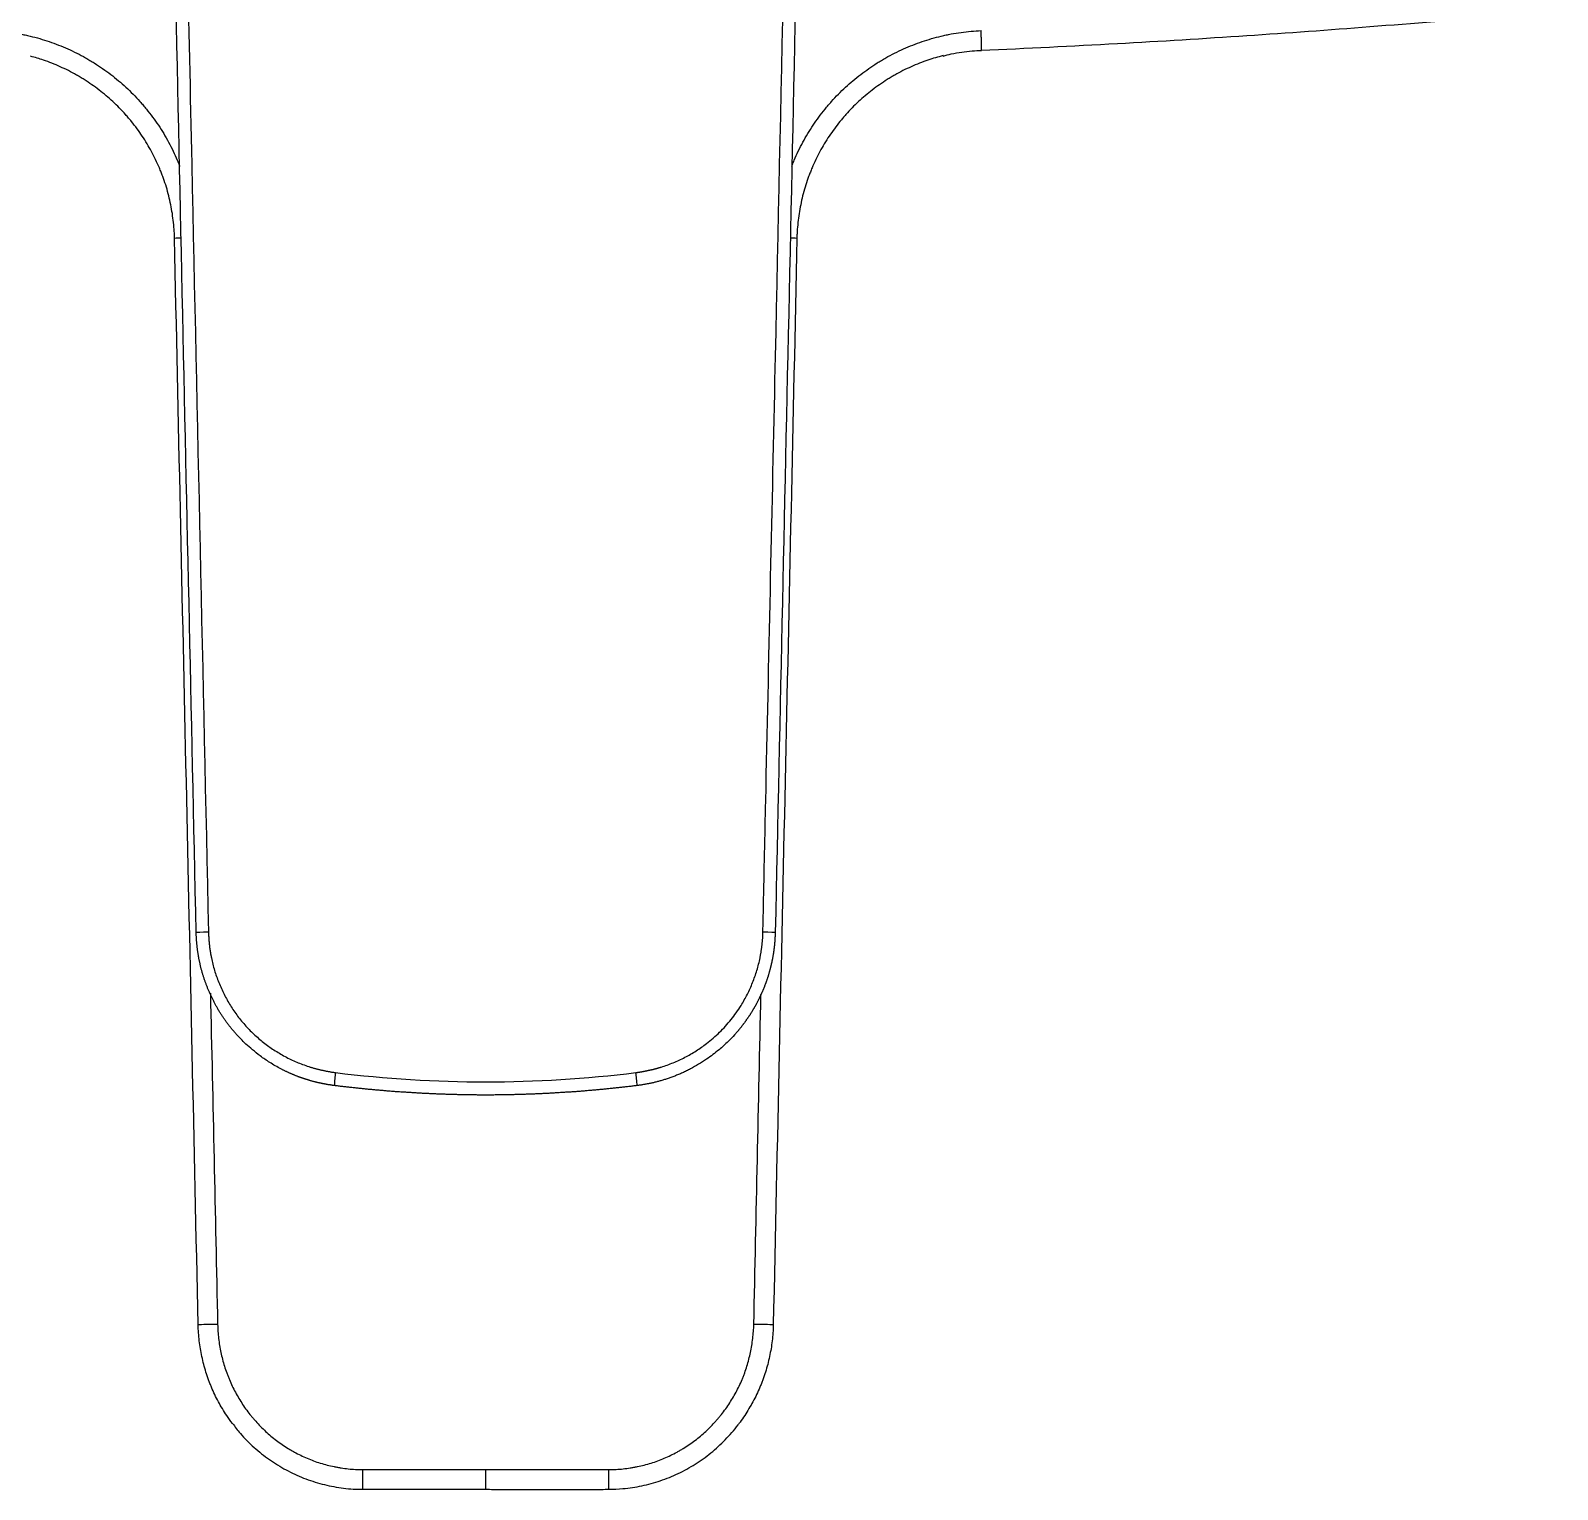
# Model space of a CAD drawing. Extents: x 0 to 1128, y 0 to 827.
# Drawn here: x 225.4 to 341.6, y 499.6 to 610.6 of the extents above; entities that cross this region are included whole.
import ezdxf

# ---------------------------------------------------------------- set-up
doc = ezdxf.new("R2010")
doc.units = 0
doc.header["$LTSCALE"] = 10
doc.header["$MEASUREMENT"] = 0
doc.layers.add('1', color=7, linetype='CONTINUOUS')

msp = doc.modelspace()

# ---------------------------------------------------------------- linework, layer by layer
at = {"layer": '1', "color": 7, "linetype": 'Continuous', "lineweight": -3}
msp.add_line((260.05, 499.62), (260.05, 501.12), dxfattribs=at)
for centre, major_axis, ratio, start_param, end_param in [((237.87, 594.83), (1.5, 0.03), 0.0003, 2.310583, 3.141593), ((282.23, 594.83), (1.5, -0.03), 0.0003, 0, 0.836071), ((239.02, 542.01), (-1, -0.022), 0.00144, 4.77849, 6.283185), ((281.08, 542.01), (-1, 0.022), 0.00144, 3.141593, 4.646288), ((248.66, 531.33), (0.124, 0.992), 0.035568, 1.575227, 3.141593), ((271.44, 531.33), (-0.124, 0.992), 0.035568, 3.141593, 4.707959), ((239.67, 512.17), (1.5, 0.03), 0.000274, 1.583405, 3.141593), ((280.43, 512.17), (1.5, -0.03), 0.000274, 0, 1.558188), ((250.68, 501.12), (0, 1.5), 0.005698, 1.570804, 3.140936), ((269.42, 501.12), (0, -1.5), 0.005698, 6.283025, 7.853974)]:
    msp.add_ellipse(centre, major_axis=major_axis, ratio=ratio, start_param=start_param, end_param=end_param, dxfattribs=at)
for points, degree in [([(238.02, 541.99), (237.29, 575.46), (236.56, 608.94), (235.84, 642.42)], 3), ([(284.26, 642.42), (283.53, 608.94), (282.81, 575.46), (282.08, 541.99)], 3), ([(238.17, 512.14), (237.57, 539.69), (236.97, 567.24), (236.37, 594.8)], 3), ([(283.73, 594.8), (283.13, 567.24), (282.53, 539.69), (281.93, 512.14)], 3), ([(239.1, 537.38), (239.29, 528.98), (239.47, 520.57), (239.65, 512.17)], 3), ([(280.45, 512.17), (280.63, 520.54), (280.81, 528.9), (280.99, 537.27)], 3), ([(248.62, 531.33), (256.24, 530.39), (263.86, 530.39), (271.48, 531.33)], 3), ([(250.67, 501.12), (253.8, 501.12), (256.92, 501.12), (260.05, 501.12)], 3), ([(260.05, 501.12), (263.18, 501.12), (266.3, 501.12), (269.43, 501.12)], 3), ([(250.68, 499.62), (260.05, 499.62)], 1), ([(260.05, 499.62), (264.73, 499.61), (269.42, 499.62)], 2)]:
    msp.add_open_spline(points, degree=degree, dxfattribs=at)
for points, knots in [([(236.76, 642.44), (236.78, 641.77), (236.79, 641.11), (236.86, 637.78), (236.92, 635.11), (237.21, 621.78), (237.45, 611.11), (238.1, 580.97), (238.53, 561.49), (238.95, 542.01)], [0, 0, 0, 0, 0.019909, 0.019909, 0.099545, 0.099545, 0.41809, 0.41809, 1, 1, 1, 1]), ([(281.14, 542.01), (281.16, 542.67), (281.17, 543.34), (281.24, 546.67), (281.3, 549.34), (281.59, 562.67), (281.83, 573.33), (282.48, 603.48), (282.91, 622.96), (283.34, 642.44)], [0, 0, 0, 0, 0.019909, 0.019909, 0.099545, 0.099545, 0.41809, 0.41809, 1, 1, 1, 1]), ([(297.77, 609.11), (301.22, 609.26), (307.96, 609.6), (317.81, 610.2), (327.5, 610.91), (335.38, 611.56), (340.14, 612), (341.6, 612.14)], [0, 0, 0, 0, 0.235476, 0.460052, 0.673358, 0.899418, 1, 1, 1, 1]), ([(222.35, 610.61), (222.87, 610.59), (223.37, 610.54), (224.13, 610.44), (224.38, 610.39), (224.7, 610.34), (224.76, 610.32), (224.88, 610.3), (224.95, 610.29), (225.13, 610.25), (225.26, 610.22), (225.88, 610.07), (226.36, 609.93), (227.32, 609.61), (227.79, 609.42), (228.71, 609.01), (229.16, 608.78), (229.72, 608.47), (229.83, 608.4), (229.99, 608.31), (230.05, 608.27), (230.16, 608.21), (230.43, 608.04), (230.69, 607.86), (231.32, 607.43), (232.12, 606.81), (232.86, 606.13), (233.39, 605.59), (233.57, 605.4), (233.82, 605.12), (233.9, 605.02), (234.07, 604.83), (234.15, 604.73), (234.55, 604.23), (234.86, 603.83), (235.42, 602.99), (235.68, 602.55), (236.16, 601.67), (236.38, 601.21), (236.63, 600.63), (236.69, 600.47), (236.75, 600.32), (236.77, 600.28)], [0, 0, 0, 0, 0.081123, 0.081123, 0.121684, 0.121684, 0.131824, 0.131824, 0.141965, 0.141965, 0.162245, 0.162245, 0.243368, 0.243368, 0.324491, 0.324491, 0.405614, 0.405614, 0.425894, 0.425894, 0.436035, 0.436035, 0.446175, 0.486736, 0.486736, 0.567859, 0.648982, 0.648982, 0.689543, 0.689543, 0.709824, 0.709824, 0.730105, 0.730105, 0.811227, 0.811227, 0.89235, 0.89235, 0.973473, 0.973473, 0.993754, 1, 1, 1, 1]), ([(283.33, 600.28), (283.35, 600.32), (283.41, 600.47), (283.47, 600.63), (283.72, 601.21), (283.94, 601.67), (284.42, 602.55), (284.68, 602.99), (285.24, 603.83), (285.54, 604.23), (285.95, 604.73), (286.03, 604.83), (286.19, 605.02), (286.28, 605.12), (286.53, 605.4), (286.71, 605.59), (287.24, 606.13), (287.98, 606.81), (288.78, 607.43), (289.4, 607.86), (289.67, 608.04), (289.94, 608.21), (290.05, 608.27), (290.1, 608.31), (290.27, 608.4), (290.38, 608.47), (290.93, 608.78), (291.39, 609.01), (292.31, 609.42), (292.78, 609.61), (293.73, 609.93), (294.22, 610.07), (294.84, 610.22), (294.96, 610.25), (295.15, 610.29), (295.21, 610.3), (295.34, 610.32), (295.4, 610.34), (295.72, 610.39), (295.97, 610.44), (296.72, 610.54), (297.23, 610.59), (297.74, 610.61)], [0, 0, 0, 0, 0.006246, 0.026527, 0.026527, 0.10765, 0.10765, 0.188773, 0.188773, 0.269895, 0.269895, 0.290176, 0.290176, 0.310457, 0.310457, 0.351018, 0.351018, 0.432141, 0.513264, 0.513264, 0.553825, 0.563965, 0.563965, 0.574106, 0.574106, 0.594386, 0.594386, 0.675509, 0.675509, 0.756632, 0.756632, 0.837755, 0.837755, 0.858035, 0.858035, 0.868176, 0.868176, 0.878316, 0.878316, 0.918877, 0.918877, 1, 1, 1, 1]), ([(297.77, 609.11), (297.77, 609.11), (297.77, 609.11), (297.78, 609.12), (297.78, 609.14), (297.78, 609.2), (297.78, 609.24), (297.78, 609.34), (297.78, 609.41), (297.78, 609.55), (297.78, 609.63), (297.77, 609.8), (297.77, 609.89), (297.76, 610.08), (297.76, 610.19), (297.75, 610.4), (297.75, 610.5), (297.74, 610.61)], [0, 0, 0, 0, 0.041455, 0.041455, 0.17839, 0.17839, 0.315325, 0.315325, 0.45226, 0.45226, 0.589195, 0.589195, 0.72613, 0.72613, 0.863065, 0.863065, 1, 1, 1, 1]), ([(294.87, 608.67), (295.07, 608.73), (295.79, 608.92), (296.77, 609.05), (297.54, 609.1), (297.77, 609.1)], [0, 0, 0, 0, 0.213361, 0.759634, 1, 1, 1, 1]), ([(236.37, 594.8), (236.37, 594.8), (236.37, 594.8), (236.37, 594.81), (236.37, 594.82), (236.37, 594.85), (236.37, 594.9), (236.37, 595), (236.36, 595.2), (236.33, 595.6), (236.3, 595.95), (236.22, 596.63), (236.07, 597.53), (235.84, 598.42), (235.63, 599.08), (235.55, 599.3), (235.45, 599.57), (235.43, 599.62), (235.39, 599.73), (235.33, 599.89), (235.26, 600.05), (235.04, 600.58), (234.84, 601), (234.4, 601.8), (234.17, 602.2), (233.66, 602.96), (233.39, 603.33), (233.02, 603.78), (232.95, 603.87), (232.8, 604.04), (232.57, 604.3), (232.33, 604.56), (231.85, 605.05), (231.18, 605.67), (230.45, 606.23), (229.89, 606.62), (229.7, 606.75), (229.45, 606.91), (229.4, 606.94), (229.3, 607), (229.25, 607.03), (229.11, 607.12), (229.01, 607.17), (228.5, 607.46), (228.09, 607.67), (227.26, 608.04), (226.83, 608.21), (226.08, 608.47), (225.75, 608.57), (225.42, 608.65)], [0, 0, 0, 0, 0.000568, 0.000568, 0.001137, 0.002274, 0.004548, 0.009095, 0.01819, 0.036381, 0.072762, 0.072762, 0.145523, 0.218285, 0.218285, 0.254666, 0.254666, 0.263761, 0.263761, 0.272856, 0.291047, 0.291047, 0.363808, 0.363808, 0.43657, 0.43657, 0.509332, 0.509332, 0.527522, 0.527522, 0.545713, 0.582093, 0.582093, 0.654855, 0.727617, 0.727617, 0.763998, 0.763998, 0.773093, 0.773093, 0.782188, 0.782188, 0.800378, 0.800378, 0.87314, 0.87314, 0.945902, 0.945902, 1, 1, 1, 1]), ([(294.85, 608.7), (294.46, 608.6), (294.08, 608.49), (293.27, 608.21), (292.84, 608.04), (292, 607.67), (291.59, 607.46), (291.09, 607.17), (290.99, 607.12), (290.84, 607.03), (290.79, 607), (290.7, 606.94), (290.65, 606.91), (290.4, 606.75), (290.21, 606.62), (289.64, 606.23), (288.92, 605.67), (288.25, 605.05), (287.76, 604.56), (287.53, 604.3), (287.3, 604.04), (287.15, 603.87), (287.08, 603.78), (286.71, 603.33), (286.44, 602.96), (285.93, 602.2), (285.69, 601.8), (285.26, 601), (285.06, 600.58), (284.84, 600.05), (284.77, 599.89), (284.71, 599.73), (284.67, 599.62), (284.64, 599.57), (284.54, 599.3), (284.47, 599.08), (284.26, 598.42), (284.03, 597.53), (283.88, 596.63), (283.8, 595.95), (283.76, 595.6), (283.74, 595.2), (283.73, 595), (283.73, 594.9), (283.73, 594.85), (283.73, 594.82), (283.73, 594.81), (283.73, 594.8), (283.73, 594.8), (283.73, 594.8)], [0, 0, 0, 0, 0.063097, 0.063097, 0.135166, 0.135166, 0.207236, 0.207236, 0.225253, 0.225253, 0.234262, 0.234262, 0.243271, 0.243271, 0.279305, 0.279305, 0.351375, 0.423444, 0.423444, 0.459479, 0.477496, 0.477496, 0.495514, 0.495514, 0.567583, 0.567583, 0.639653, 0.639653, 0.711722, 0.711722, 0.729739, 0.738748, 0.738748, 0.747757, 0.747757, 0.783792, 0.783792, 0.855861, 0.927931, 0.927931, 0.963965, 0.981983, 0.990991, 0.995496, 0.997748, 0.998874, 0.999437, 0.999437, 1, 1, 1, 1]), ([(248.54, 530.34), (248.52, 530.34), (248.48, 530.35), (248.43, 530.35), (248.37, 530.36), (248.31, 530.37), (248.26, 530.38), (248.2, 530.39), (248.14, 530.39), (248.08, 530.4), (248.02, 530.41), (247.96, 530.42), (247.9, 530.44), (247.84, 530.45), (247.78, 530.46), (247.72, 530.47), (247.65, 530.48), (247.59, 530.5), (247.53, 530.51), (247.46, 530.52), (247.4, 530.54), (247.33, 530.55), (247.26, 530.57), (247.2, 530.58), (247.13, 530.6), (247.06, 530.62), (246.99, 530.63), (246.92, 530.65), (246.85, 530.67), (246.78, 530.69), (246.71, 530.71), (246.64, 530.73), (246.57, 530.75), (246.5, 530.78), (246.42, 530.8), (246.35, 530.82), (246.28, 530.84), (246.2, 530.87), (246.13, 530.89), (246.05, 530.92), (245.98, 530.95), (245.9, 530.98), (245.83, 531), (245.75, 531.03), (245.67, 531.06), (245.59, 531.09), (245.52, 531.12), (245.44, 531.16), (245.36, 531.19), (245.28, 531.22), (245.2, 531.26), (245.12, 531.29), (245.04, 531.33), (244.96, 531.37), (244.88, 531.4), (244.8, 531.44), (244.72, 531.48), (244.63, 531.52), (244.55, 531.56), (244.21, 531.74), (243.64, 532.07), (242.92, 532.56), (242.32, 533.04), (241.83, 533.47), (241.43, 533.86), (241.18, 534.13), (241.03, 534.3), (240.94, 534.4), (240.86, 534.5), (240.78, 534.59), (240.7, 534.69), (240.62, 534.79), (240.54, 534.89), (240.46, 534.99), (240.39, 535.09), (240.31, 535.19), (240.24, 535.29), (240.17, 535.39), (240.1, 535.49), (240.03, 535.6), (239.96, 535.7), (239.89, 535.8), (239.83, 535.91), (239.77, 536.01), (239.7, 536.11), (239.64, 536.22), (239.58, 536.32), (239.52, 536.43), (239.47, 536.53), (239.41, 536.64), (239.35, 536.75), (239.3, 536.85), (239.25, 536.96), (239.2, 537.06), (239.15, 537.17), (239.1, 537.28), (239.05, 537.38), (239, 537.49), (238.96, 537.6), (238.91, 537.7), (238.87, 537.81), (238.83, 537.92), (238.79, 538.02), (238.75, 538.13), (238.71, 538.24), (238.67, 538.34), (238.63, 538.45), (238.6, 538.56), (238.57, 538.66), (238.53, 538.77), (238.5, 538.88), (238.47, 538.98), (238.44, 539.09), (238.41, 539.2), (238.38, 539.3), (238.36, 539.41), (238.33, 539.52), (238.31, 539.62), (238.29, 539.73), (238.26, 539.83), (238.24, 539.94), (238.22, 540.04), (238.2, 540.15), (238.19, 540.25), (238.17, 540.36), (238.15, 540.46), (238.14, 540.56), (238.12, 540.67), (238.11, 540.77), (238.1, 540.87), (238.09, 540.98), (238.08, 541.08), (238.07, 541.18), (238.06, 541.28), (238.05, 541.38), (238.04, 541.49), (238.04, 541.59), (238.03, 541.69), (238.03, 541.79), (238.02, 541.89), (238.02, 541.95), (238.02, 541.99)], [0, 0, 0, 0, 0.003212, 0.006464, 0.009754, 0.013082, 0.01645, 0.019856, 0.023301, 0.026785, 0.030307, 0.033869, 0.037469, 0.041107, 0.044785, 0.048501, 0.052256, 0.05605, 0.059882, 0.063754, 0.067664, 0.071613, 0.0756, 0.079627, 0.083692, 0.087795, 0.091938, 0.096119, 0.10034, 0.104598, 0.108896, 0.113232, 0.117608, 0.122021, 0.126474, 0.130966, 0.135496, 0.140065, 0.144672, 0.149319, 0.154004, 0.158728, 0.163491, 0.168292, 0.173132, 0.178011, 0.182929, 0.187886, 0.192881, 0.197915, 0.202988, 0.208099, 0.213249, 0.218438, 0.223666, 0.228933, 0.234238, 0.239582, 0.244965, 0.250387, 0.307912, 0.359073, 0.403867, 0.442293, 0.474352, 0.500042, 0.507564, 0.515063, 0.522539, 0.529992, 0.537421, 0.544828, 0.552211, 0.559571, 0.566908, 0.574222, 0.581513, 0.58878, 0.596025, 0.603246, 0.610444, 0.617619, 0.624771, 0.631899, 0.639005, 0.646087, 0.653146, 0.660182, 0.667195, 0.674185, 0.681151, 0.688094, 0.695015, 0.701912, 0.708786, 0.715637, 0.722464, 0.729269, 0.736051, 0.742809, 0.749544, 0.756256, 0.762945, 0.769611, 0.776253, 0.782873, 0.789469, 0.796043, 0.802593, 0.80912, 0.815624, 0.822105, 0.828563, 0.834997, 0.841409, 0.847797, 0.854162, 0.860504, 0.866823, 0.873119, 0.879392, 0.885642, 0.891869, 0.898072, 0.904253, 0.91041, 0.916544, 0.922655, 0.928743, 0.934808, 0.94085, 0.946869, 0.952865, 0.958838, 0.964787, 0.970714, 0.976617, 0.982497, 0.988355, 0.994189, 1, 1, 1, 1]), ([(238.95, 542.01), (238.96, 541.99), (238.96, 541.96), (238.96, 541.91), (238.96, 541.86), (238.96, 541.81), (238.96, 541.76), (238.97, 541.71), (238.97, 541.66), (238.97, 541.61), (238.97, 541.57), (238.98, 541.52), (238.98, 541.47), (238.98, 541.42), (238.99, 541.37), (238.99, 541.32), (239, 541.27), (239, 541.22), (239.01, 541.17), (239.01, 541.12), (239.02, 541.08), (239.02, 541.03), (239.03, 540.98), (239.03, 540.93), (239.04, 540.88), (239.04, 540.83), (239.05, 540.78), (239.06, 540.73), (239.07, 540.68), (239.07, 540.64), (239.08, 540.59), (239.09, 540.54), (239.1, 540.49), (239.1, 540.44), (239.11, 540.39), (239.12, 540.34), (239.13, 540.29), (239.14, 540.25), (239.15, 540.2), (239.16, 540.15), (239.17, 540.1), (239.21, 539.91), (239.28, 539.57), (239.41, 539.1), (239.56, 538.64), (239.74, 538.18), (239.93, 537.73), (240.14, 537.28), (240.37, 536.85), (240.7, 536.29), (241.16, 535.62), (241.79, 534.86), (242.48, 534.16), (243.11, 533.64), (243.63, 533.25), (244.04, 532.98), (244.46, 532.73), (244.89, 532.49), (245.33, 532.27), (245.78, 532.08), (246.23, 531.9), (246.58, 531.79), (246.8, 531.72), (246.9, 531.69), (247, 531.66), (247.1, 531.63), (247.2, 531.6), (247.3, 531.58), (247.4, 531.55), (247.5, 531.53), (247.6, 531.51), (247.7, 531.49), (247.81, 531.46), (247.91, 531.44), (248.01, 531.43), (248.11, 531.41), (248.21, 531.39), (248.31, 531.37), (248.42, 531.36), (248.52, 531.34), (248.59, 531.34), (248.62, 531.33)], [0, 0, 0, 0, 0.003137, 0.006273, 0.009408, 0.012543, 0.015678, 0.018812, 0.021945, 0.025078, 0.028211, 0.031343, 0.034476, 0.037608, 0.040741, 0.043873, 0.047005, 0.050138, 0.053271, 0.056404, 0.059538, 0.062672, 0.065806, 0.068941, 0.072077, 0.075213, 0.07835, 0.081488, 0.084627, 0.087767, 0.090908, 0.094049, 0.097192, 0.100337, 0.103482, 0.106629, 0.109777, 0.112927, 0.116078, 0.119231, 0.122385, 0.125541, 0.156728, 0.187879, 0.219058, 0.250326, 0.281532, 0.312665, 0.343786, 0.374956, 0.437535, 0.499933, 0.562317, 0.624919, 0.656081, 0.687207, 0.718356, 0.749589, 0.780854, 0.812042, 0.843215, 0.874432, 0.881073, 0.887707, 0.894335, 0.900958, 0.907575, 0.914187, 0.920796, 0.927401, 0.934003, 0.940603, 0.947202, 0.953799, 0.960396, 0.966993, 0.97359, 0.980189, 0.98679, 0.993394, 1, 1, 1, 1]), ([(271.48, 531.33), (271.49, 531.33), (271.52, 531.34), (271.57, 531.34), (271.62, 531.35), (271.67, 531.36), (271.72, 531.36), (271.77, 531.37), (271.82, 531.38), (271.86, 531.39), (271.91, 531.39), (271.96, 531.4), (272.01, 531.41), (272.06, 531.42), (272.11, 531.43), (272.16, 531.44), (272.2, 531.45), (272.25, 531.46), (272.3, 531.47), (272.35, 531.48), (272.4, 531.49), (272.44, 531.5), (272.49, 531.51), (272.54, 531.52), (272.59, 531.53), (272.64, 531.54), (272.68, 531.55), (272.73, 531.56), (272.78, 531.57), (272.83, 531.59), (272.88, 531.6), (272.92, 531.61), (272.97, 531.62), (273.02, 531.64), (273.07, 531.65), (273.11, 531.66), (273.16, 531.68), (273.21, 531.69), (273.26, 531.7), (273.3, 531.72), (273.35, 531.73), (273.54, 531.79), (273.86, 531.9), (274.32, 532.08), (274.77, 532.27), (275.21, 532.49), (275.64, 532.72), (276.06, 532.98), (276.46, 533.25), (276.9, 533.57), (277.37, 533.95), (277.85, 534.39), (278.3, 534.86), (278.72, 535.36), (279.12, 535.88), (279.45, 536.38), (279.73, 536.85), (279.96, 537.28), (280.17, 537.72), (280.36, 538.18), (280.53, 538.63), (280.69, 539.1), (280.82, 539.57), (280.9, 539.93), (280.94, 540.15), (280.96, 540.26), (280.98, 540.36), (281, 540.46), (281.01, 540.56), (281.03, 540.67), (281.04, 540.77), (281.06, 540.87), (281.07, 540.97), (281.08, 541.08), (281.09, 541.18), (281.1, 541.28), (281.11, 541.39), (281.12, 541.49), (281.13, 541.59), (281.13, 541.7), (281.14, 541.8), (281.14, 541.9), (281.14, 541.97), (281.14, 542.01)], [0, 0, 0, 0, 0.003138, 0.006276, 0.009413, 0.012549, 0.015685, 0.01882, 0.021955, 0.025089, 0.028223, 0.031356, 0.03449, 0.037623, 0.040756, 0.043889, 0.047022, 0.050155, 0.053288, 0.056422, 0.059555, 0.062689, 0.065824, 0.068959, 0.072094, 0.07523, 0.078367, 0.081504, 0.084642, 0.087781, 0.090921, 0.094062, 0.097204, 0.100347, 0.103491, 0.106636, 0.109783, 0.112931, 0.11608, 0.119231, 0.122383, 0.125537, 0.156738, 0.187894, 0.219067, 0.250316, 0.281529, 0.312663, 0.343777, 0.374933, 0.416711, 0.458333, 0.499947, 0.541567, 0.583198, 0.624988, 0.65616, 0.687287, 0.718429, 0.749649, 0.780915, 0.812096, 0.843255, 0.874453, 0.881095, 0.88773, 0.894358, 0.900981, 0.907597, 0.914209, 0.920817, 0.927421, 0.934022, 0.940621, 0.947218, 0.953813, 0.960409, 0.967004, 0.973599, 0.980196, 0.986795, 0.993396, 1, 1, 1, 1]), ([(282.08, 541.99), (282.08, 541.97), (282.08, 541.93), (282.07, 541.87), (282.07, 541.82), (282.07, 541.76), (282.07, 541.7), (282.06, 541.65), (282.06, 541.59), (282.06, 541.53), (282.05, 541.47), (282.05, 541.42), (282.05, 541.36), (282.04, 541.3), (282.04, 541.24), (282.03, 541.19), (282.03, 541.13), (282.02, 541.07), (282.02, 541.01), (282.01, 540.95), (282, 540.89), (282, 540.84), (281.99, 540.78), (281.98, 540.72), (281.97, 540.66), (281.97, 540.6), (281.96, 540.54), (281.95, 540.48), (281.94, 540.42), (281.93, 540.37), (281.92, 540.31), (281.91, 540.25), (281.9, 540.19), (281.89, 540.13), (281.88, 540.07), (281.87, 540.01), (281.86, 539.95), (281.85, 539.89), (281.83, 539.83), (281.82, 539.77), (281.81, 539.71), (281.8, 539.65), (281.78, 539.59), (281.77, 539.53), (281.75, 539.47), (281.74, 539.41), (281.72, 539.35), (281.71, 539.29), (281.69, 539.23), (281.68, 539.17), (281.66, 539.11), (281.65, 539.05), (281.63, 538.99), (281.61, 538.93), (281.59, 538.87), (281.58, 538.8), (281.56, 538.74), (281.54, 538.68), (281.52, 538.62), (281.5, 538.56), (281.48, 538.5), (281.46, 538.44), (281.44, 538.38), (281.42, 538.32), (281.4, 538.26), (281.38, 538.2), (281.35, 538.14), (281.33, 538.08), (281.31, 538.02), (281.29, 537.95), (281.26, 537.89), (281.24, 537.83), (281.21, 537.77), (281.19, 537.71), (281.16, 537.65), (281.14, 537.59), (281.11, 537.53), (281.09, 537.47), (281.06, 537.41), (281.03, 537.35), (281.01, 537.29), (280.98, 537.23), (280.95, 537.17), (280.92, 537.11), (280.89, 537.05), (280.86, 536.99), (280.83, 536.92), (280.8, 536.86), (280.77, 536.8), (280.74, 536.74), (280.71, 536.68), (280.68, 536.62), (280.65, 536.56), (280.62, 536.5), (280.58, 536.44), (280.55, 536.39), (280.52, 536.33), (280.48, 536.27), (280.45, 536.21), (280.41, 536.15), (280.38, 536.09), (280.34, 536.03), (280.31, 535.97), (280.27, 535.91), (280.23, 535.85), (280.2, 535.79), (280.16, 535.73), (280.12, 535.68), (280.08, 535.62), (280.04, 535.56), (280, 535.5), (279.96, 535.44), (279.92, 535.38), (279.88, 535.33), (279.84, 535.27), (279.8, 535.21), (279.76, 535.15), (279.72, 535.1), (279.67, 535.04), (279.63, 534.98), (279.59, 534.93), (279.54, 534.87), (279.5, 534.81), (279.46, 534.76), (279.41, 534.7), (279.36, 534.64), (279.32, 534.59), (279.27, 534.53), (279.23, 534.48), (279.18, 534.42), (279.13, 534.37), (279.08, 534.31), (279.03, 534.26), (278.85, 534.05), (278.45, 533.64), (277.75, 533), (276.8, 532.28), (276, 531.8), (275.47, 531.53), (275.32, 531.45), (275.17, 531.38), (275.02, 531.31), (274.87, 531.24), (274.72, 531.18), (274.57, 531.12), (274.43, 531.06), (274.28, 531.01), (274.14, 530.96), (274, 530.91), (273.86, 530.86), (273.72, 530.81), (273.59, 530.77), (273.45, 530.73), (273.32, 530.69), (273.19, 530.66), (273.06, 530.62), (272.93, 530.59), (272.81, 530.56), (272.68, 530.53), (272.56, 530.51), (272.44, 530.48), (272.33, 530.46), (272.21, 530.44), (272.1, 530.42), (271.99, 530.4), (271.88, 530.38), (271.77, 530.37), (271.67, 530.35), (271.6, 530.34), (271.56, 530.34)], [0, 0, 0, 0, 0.003299, 0.006606, 0.009921, 0.013242, 0.016572, 0.019908, 0.023253, 0.026604, 0.029963, 0.03333, 0.036704, 0.040085, 0.043474, 0.046871, 0.050275, 0.053686, 0.057105, 0.060531, 0.063965, 0.067406, 0.070855, 0.074311, 0.077774, 0.081245, 0.084724, 0.08821, 0.091703, 0.095204, 0.098712, 0.102228, 0.105752, 0.109282, 0.112821, 0.116366, 0.119919, 0.12348, 0.127048, 0.130624, 0.134207, 0.137797, 0.141395, 0.145001, 0.148614, 0.152234, 0.155862, 0.159497, 0.16314, 0.16679, 0.170448, 0.174113, 0.177786, 0.181466, 0.185154, 0.188849, 0.192552, 0.196262, 0.199979, 0.203704, 0.207437, 0.211177, 0.214924, 0.218679, 0.222441, 0.226211, 0.229989, 0.233773, 0.237566, 0.241365, 0.245173, 0.248987, 0.25281, 0.256639, 0.260476, 0.264321, 0.268173, 0.272033, 0.2759, 0.279774, 0.283656, 0.287546, 0.291443, 0.295347, 0.299259, 0.303179, 0.307106, 0.31104, 0.314982, 0.318931, 0.322888, 0.326852, 0.330824, 0.334803, 0.33879, 0.342784, 0.346786, 0.350795, 0.354812, 0.358836, 0.362868, 0.366907, 0.370954, 0.375008, 0.379069, 0.383138, 0.387215, 0.391299, 0.39539, 0.399489, 0.403596, 0.40771, 0.411831, 0.41596, 0.420097, 0.424241, 0.428392, 0.432551, 0.436717, 0.440891, 0.445073, 0.449262, 0.453458, 0.457662, 0.461873, 0.466092, 0.470318, 0.474552, 0.478793, 0.483042, 0.487298, 0.491562, 0.495833, 0.500112, 0.541021, 0.596255, 0.66581, 0.749677, 0.759782, 0.769751, 0.779586, 0.789285, 0.798849, 0.808277, 0.81757, 0.826728, 0.83575, 0.844637, 0.853389, 0.862005, 0.870486, 0.878832, 0.887042, 0.895117, 0.903056, 0.910861, 0.91853, 0.926063, 0.933461, 0.940724, 0.947852, 0.954844, 0.961701, 0.968422, 0.975009, 0.981459, 0.987775, 0.993955, 1, 1, 1, 1]), ([(271.56, 530.34), (271.51, 530.33), (271.41, 530.32), (271.25, 530.3), (271.09, 530.28), (270.93, 530.26), (270.77, 530.24), (270.62, 530.23), (270.46, 530.21), (270.3, 530.19), (270.14, 530.17), (269.99, 530.16), (269.83, 530.14), (269.67, 530.12), (269.51, 530.11), (269.35, 530.09), (269.2, 530.07), (269.04, 530.06), (268.88, 530.04), (268.72, 530.03), (268.57, 530.01), (268.41, 530), (268.25, 529.99), (268.09, 529.97), (267.94, 529.96), (267.78, 529.95), (267.62, 529.93), (267.46, 529.92), (267.3, 529.91), (267.15, 529.89), (266.99, 529.88), (266.83, 529.87), (266.67, 529.86), (266.52, 529.85), (266.36, 529.84), (266.2, 529.83), (266.04, 529.82), (265.88, 529.81), (265.73, 529.8), (265.57, 529.79), (265.41, 529.78), (265.25, 529.77), (265.1, 529.76), (264.94, 529.75), (264.78, 529.74), (264.62, 529.74), (264.47, 529.73), (264.31, 529.72), (264.15, 529.71), (263.99, 529.71), (263.83, 529.7), (263.68, 529.69), (263.52, 529.69), (263.36, 529.68), (263.2, 529.68), (263.05, 529.67), (262.89, 529.67), (262.73, 529.66), (262.57, 529.66), (262.41, 529.65), (262.26, 529.65), (262.1, 529.64), (261.94, 529.64), (261.78, 529.64), (261.63, 529.64), (261.47, 529.63), (261.31, 529.63), (261.15, 529.63), (261, 529.63), (260.84, 529.63), (260.68, 529.62), (260.52, 529.62), (260.36, 529.62), (260.21, 529.62), (260.05, 529.62), (259.89, 529.62), (259.73, 529.62), (259.58, 529.62), (259.42, 529.62), (259.26, 529.63), (259.1, 529.63), (258.94, 529.63), (258.79, 529.63), (258.63, 529.63), (258.47, 529.64), (258.31, 529.64), (258.16, 529.64), (258, 529.64), (257.84, 529.65), (257.68, 529.65), (257.53, 529.66), (257.37, 529.66), (257.21, 529.67), (257.05, 529.67), (256.89, 529.68), (256.74, 529.68), (256.58, 529.69), (256.42, 529.69), (256.26, 529.7), (256.11, 529.71), (255.95, 529.71), (255.79, 529.72), (255.63, 529.73), (255.47, 529.74), (255.32, 529.74), (255.16, 529.75), (255, 529.76), (254.84, 529.77), (254.69, 529.78), (254.53, 529.79), (254.37, 529.8), (254.21, 529.81), (254.06, 529.82), (253.9, 529.83), (253.74, 529.84), (253.58, 529.85), (253.42, 529.86), (253.27, 529.87), (253.11, 529.88), (252.95, 529.89), (252.79, 529.91), (252.64, 529.92), (252.48, 529.93), (252.32, 529.95), (252.16, 529.96), (252.01, 529.97), (251.85, 529.99), (251.69, 530), (251.53, 530.01), (251.37, 530.03), (251.22, 530.04), (251.06, 530.06), (250.9, 530.07), (250.74, 530.09), (250.59, 530.11), (250.43, 530.12), (250.27, 530.14), (250.11, 530.16), (249.95, 530.17), (249.8, 530.19), (249.64, 530.21), (249.48, 530.23), (249.32, 530.24), (249.17, 530.26), (249.01, 530.28), (248.85, 530.3), (248.69, 530.32), (248.59, 530.33), (248.54, 530.34)], [0, 0, 0, 0, 0.006887, 0.013772, 0.020655, 0.027537, 0.034418, 0.041297, 0.048174, 0.055051, 0.061925, 0.068799, 0.075671, 0.082542, 0.089411, 0.096279, 0.103146, 0.110012, 0.116877, 0.12374, 0.130602, 0.137463, 0.144323, 0.151182, 0.158039, 0.164896, 0.171751, 0.178606, 0.185459, 0.192312, 0.199163, 0.206014, 0.212864, 0.219712, 0.22656, 0.233407, 0.240253, 0.247099, 0.253943, 0.260787, 0.26763, 0.274472, 0.281314, 0.288155, 0.294995, 0.301835, 0.308674, 0.315512, 0.32235, 0.329187, 0.336024, 0.34286, 0.349696, 0.356531, 0.363366, 0.3702, 0.377034, 0.383868, 0.390701, 0.397534, 0.404366, 0.411199, 0.418031, 0.424862, 0.431694, 0.438525, 0.445356, 0.452187, 0.459018, 0.465848, 0.472679, 0.479509, 0.486339, 0.49317, 0.5, 0.50683, 0.513661, 0.520491, 0.527321, 0.534152, 0.540982, 0.547813, 0.554644, 0.561475, 0.568306, 0.575138, 0.581969, 0.588801, 0.595634, 0.602466, 0.609299, 0.616132, 0.622966, 0.6298, 0.636634, 0.643469, 0.650304, 0.65714, 0.663976, 0.670813, 0.67765, 0.684488, 0.691326, 0.698165, 0.705005, 0.711845, 0.718686, 0.725528, 0.73237, 0.739213, 0.746057, 0.752901, 0.759747, 0.766593, 0.77344, 0.780288, 0.787136, 0.793986, 0.800837, 0.807688, 0.814541, 0.821394, 0.828249, 0.835104, 0.841961, 0.848818, 0.855677, 0.862537, 0.869398, 0.87626, 0.883123, 0.889988, 0.896854, 0.903721, 0.910589, 0.917458, 0.924329, 0.931201, 0.938075, 0.944949, 0.951826, 0.958703, 0.965582, 0.972463, 0.979345, 0.986228, 0.993113, 1, 1, 1, 1]), ([(240.77, 504.64), (240.62, 504.84), (240.48, 505.04), (240.11, 505.58), (239.9, 505.93), (239.52, 506.64), (239.34, 507.01), (239.15, 507.48), (239.09, 507.62), (239.03, 507.77), (239, 507.86), (238.98, 507.91), (238.89, 508.15), (238.82, 508.35), (238.64, 508.93), (238.54, 509.32), (238.37, 510.12), (238.3, 510.52), (238.21, 511.32), (238.18, 511.73), (238.17, 512.14)], [0, 0, 0, 0, 0.092044, 0.092044, 0.24337, 0.24337, 0.394696, 0.394696, 0.432528, 0.451443, 0.451443, 0.470359, 0.470359, 0.546022, 0.546022, 0.697348, 0.697348, 0.848674, 0.848674, 1, 1, 1, 1]), ([(239.65, 512.17), (239.66, 511.81), (239.68, 511.45), (239.77, 510.74), (239.82, 510.38), (239.97, 509.68), (240.06, 509.34), (240.22, 508.82), (240.28, 508.65), (240.36, 508.44), (240.38, 508.39), (240.41, 508.31), (240.46, 508.18), (240.51, 508.06), (240.68, 507.64), (240.99, 506.99), (241.36, 506.38), (241.75, 505.78), (241.97, 505.49), (242.22, 505.17), (242.25, 505.14), (242.31, 505.07), (242.34, 505.03), (242.43, 504.93), (242.61, 504.73), (242.79, 504.53), (243.17, 504.15), (243.43, 503.9), (243.98, 503.44), (244.27, 503.23), (244.71, 502.92), (244.86, 502.83), (245.1, 502.68), (245.17, 502.64), (245.33, 502.55), (245.41, 502.5), (245.81, 502.28), (246.13, 502.13), (246.79, 501.85), (247.12, 501.72), (247.81, 501.51), (248.16, 501.42), (248.6, 501.33), (248.69, 501.31), (248.87, 501.28), (249.14, 501.23), (249.41, 501.2), (249.95, 501.14), (250.31, 501.12), (250.67, 501.12)], [0, 0, 0, 0, 0.0625, 0.0625, 0.125, 0.125, 0.1875, 0.1875, 0.21875, 0.21875, 0.226563, 0.226563, 0.234375, 0.25, 0.25, 0.3125, 0.375, 0.375, 0.4375, 0.4375, 0.445313, 0.445313, 0.453125, 0.453125, 0.46875, 0.5, 0.5, 0.5625, 0.5625, 0.625, 0.625, 0.65625, 0.65625, 0.671875, 0.671875, 0.6875, 0.6875, 0.75, 0.75, 0.8125, 0.8125, 0.875, 0.875, 0.890625, 0.890625, 0.90625, 0.9375, 0.9375, 1, 1, 1, 1]), ([(269.43, 501.12), (269.79, 501.12), (270.15, 501.14), (270.69, 501.2), (270.96, 501.23), (271.23, 501.28), (271.41, 501.31), (271.5, 501.33), (271.94, 501.42), (272.29, 501.51), (272.97, 501.72), (273.31, 501.85), (273.97, 502.13), (274.29, 502.28), (274.69, 502.5), (274.77, 502.55), (274.92, 502.64), (275, 502.68), (275.23, 502.83), (275.39, 502.92), (275.83, 503.23), (276.12, 503.44), (276.66, 503.9), (276.93, 504.15), (277.31, 504.53), (277.49, 504.73), (277.67, 504.93), (277.76, 505.03), (277.79, 505.07), (277.85, 505.14), (277.87, 505.17), (278.13, 505.49), (278.34, 505.78), (278.74, 506.38), (279.11, 506.99), (279.42, 507.64), (279.59, 508.06), (279.64, 508.18), (279.69, 508.31), (279.72, 508.39), (279.74, 508.44), (279.82, 508.65), (279.87, 508.82), (280.03, 509.34), (280.12, 509.68), (280.27, 510.38), (280.33, 510.74), (280.41, 511.45), (280.44, 511.81), (280.45, 512.17)], [0, 0, 0, 0, 0.0625, 0.0625, 0.09375, 0.109375, 0.109375, 0.125, 0.125, 0.1875, 0.1875, 0.25, 0.25, 0.3125, 0.3125, 0.328125, 0.328125, 0.34375, 0.34375, 0.375, 0.375, 0.4375, 0.4375, 0.5, 0.5, 0.53125, 0.546875, 0.546875, 0.554687, 0.554687, 0.5625, 0.5625, 0.625, 0.625, 0.6875, 0.75, 0.75, 0.765625, 0.773437, 0.773437, 0.78125, 0.78125, 0.8125, 0.8125, 0.875, 0.875, 0.9375, 0.9375, 1, 1, 1, 1]), ([(281.93, 512.14), (281.92, 511.73), (281.89, 511.32), (281.8, 510.52), (281.73, 510.12), (281.56, 509.32), (281.46, 508.93), (281.27, 508.35), (281.21, 508.15), (281.12, 507.91), (281.1, 507.86), (281.07, 507.77), (281.01, 507.62), (280.95, 507.48), (280.75, 507.01), (280.58, 506.64), (280.19, 505.93), (279.98, 505.58), (279.64, 505.07), (279.52, 504.9), (279.4, 504.73)], [0, 0, 0, 0, 0.15351, 0.15351, 0.307019, 0.307019, 0.460529, 0.460529, 0.537284, 0.537284, 0.556472, 0.556472, 0.575661, 0.614038, 0.614038, 0.767548, 0.767548, 0.921058, 0.921058, 1, 1, 1, 1]), ([(240.78, 504.64), (240.97, 504.38), (241.47, 503.73), (242.41, 502.79), (243.58, 501.86), (244.84, 501.08), (246.19, 500.45), (247.59, 499.99), (249.04, 499.72), (250.08, 499.6), (250.62, 499.63), (250.68, 499.63)], [0, 0, 0, 0, 0.085173, 0.214432, 0.344067, 0.473674, 0.601402, 0.729689, 0.858251, 0.985927, 1, 1, 1, 1]), ([(269.42, 499.64), (269.78, 499.63), (270.62, 499.66), (271.94, 499.86), (273.35, 500.25), (274.71, 500.8), (276, 501.51), (277.2, 502.37), (278.29, 503.38), (279.02, 504.18), (279.35, 504.66), (279.4, 504.73)], [0, 0, 0, 0, 0.092139, 0.217523, 0.342371, 0.468519, 0.595607, 0.721745, 0.849203, 0.977588, 1, 1, 1, 1])]:
    msp.add_open_spline(points, degree=3, knots=knots, dxfattribs=at)

doc.saveas('drawing.dxf')
